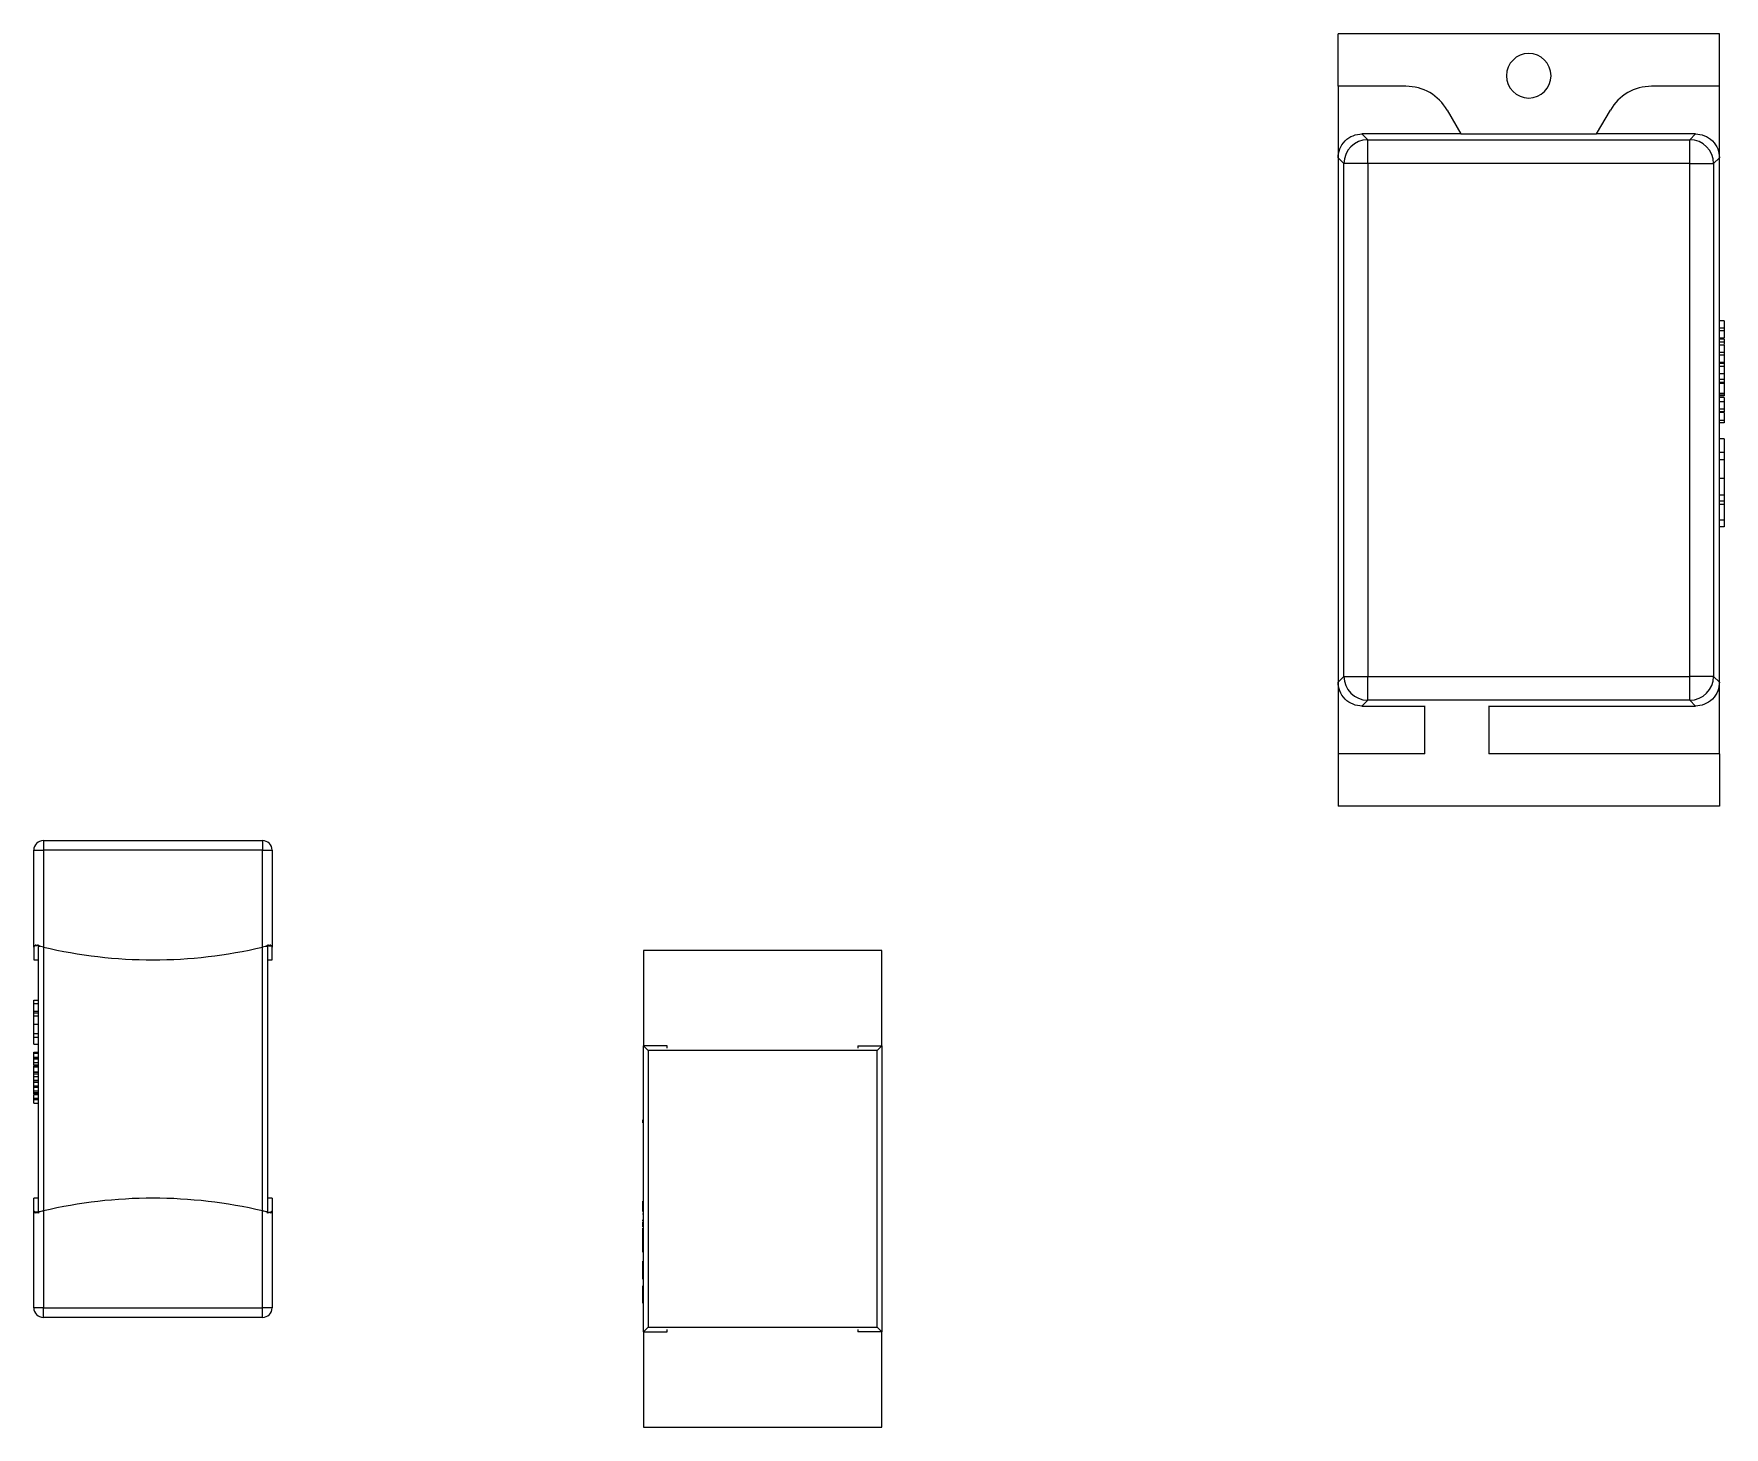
# Model space of a CAD drawing. Header units: millimetres. Extents: x 0 to 297, y 0 to 210.
# Drawn here: x 114 to 119.32, y 141.18 to 145.56 of the extents above; entities that cross this region are included whole.
import ezdxf

# ---------------------------------------------------------------- set-up
doc = ezdxf.new("R2010")
doc.units = ezdxf.units.MM

msp = doc.modelspace()

# ---------------------------------------------------------------- linework, layer by layer
at = {"color": 7, "linetype": 'Continuous', "lineweight": 25}
for p, q in [((118.1031, 145.3989), (118.1031, 145.5639)), ((119.3031, 145.5639), (118.1031, 145.5639)), ((119.3031, 145.3989), (119.3031, 145.5639)), ((118.1031, 145.3989), (118.1031, 143.2989)), ((118.3165, 145.3989), (118.1031, 145.3989)), ((119.3031, 145.3989), (119.0897, 145.3989)), ((119.3031, 143.2989), (119.3031, 145.3989)), ((118.4464, 145.3239), (118.4897, 145.2489)), ((118.9165, 145.2489), (118.9598, 145.3239)), ((118.178, 145.2489), (118.1964, 145.2305)), ((118.4897, 145.2489), (118.178, 145.2489)), ((118.1964, 145.1555), (118.1964, 145.2305)), ((118.1964, 145.2305), (119.2097, 145.2305)), ((118.4897, 145.2489), (118.9165, 145.2489)), ((119.2281, 145.2489), (118.9165, 145.2489)), ((119.2097, 145.2305), (119.2281, 145.2489)), ((119.2097, 145.1555), (119.2097, 145.2305)), ((118.1215, 145.1555), (118.1031, 145.1739)), ((118.1031, 145.1739), (118.1031, 143.5239)), ((119.3031, 145.1739), (119.2846, 145.1555)), ((119.3031, 143.5239), (119.3031, 145.1739)), ((118.1964, 145.1555), (118.1215, 145.1555)), ((118.1215, 143.5423), (118.1215, 145.1555)), ((118.1964, 145.1555), (118.1964, 143.5423)), ((119.2097, 145.1555), (118.1964, 145.1555)), ((119.2097, 143.5423), (119.2097, 145.1555)), ((119.2097, 145.1555), (119.2846, 145.1555)), ((119.2846, 145.1555), (119.2846, 143.5423)), ((119.3181, 144.661), (119.3031, 144.661)), ((119.3181, 144.6377), (119.3031, 144.6377)), ((119.3181, 144.6293), (119.3031, 144.6293)), ((119.3181, 144.661), (119.3181, 144.6377)), ((119.3181, 144.6377), (119.3181, 144.6293)), ((119.3181, 144.6293), (119.3181, 144.6061)), ((119.3181, 144.6061), (119.3031, 144.6061)), ((119.3181, 144.6027), (119.3031, 144.6027)), ((119.3181, 144.5935), (119.3031, 144.5935)), ((119.3181, 144.5846), (119.3031, 144.5846)), ((119.3181, 144.5935), (119.3181, 144.5863)), ((119.3181, 144.5846), (119.3181, 144.5613)), ((119.3181, 144.5613), (119.3031, 144.5613)), ((119.3181, 144.5529), (119.3031, 144.5529)), ((119.3181, 144.5297), (119.3031, 144.5297)), ((119.3181, 144.5263), (119.3031, 144.5263)), ((119.3181, 144.5613), (119.3181, 144.5529)), ((119.3181, 144.5529), (119.3181, 144.5297)), ((119.3181, 144.5297), (119.3181, 144.5278)), ((119.3181, 144.5171), (119.3031, 144.5171)), ((119.3181, 144.494), (119.3031, 144.494)), ((119.3181, 144.4766), (119.3031, 144.4766)), ((119.3181, 144.4671), (119.3031, 144.4671)), ((119.3181, 144.494), (119.3181, 144.4766)), ((119.3181, 144.4766), (119.3181, 144.4671)), ((119.3181, 144.4671), (119.3181, 144.4651)), ((119.3181, 144.4651), (119.3031, 144.4651)), ((119.3181, 144.4637), (119.3031, 144.4637)), ((119.3181, 144.4323), (119.3031, 144.4323)), ((119.3181, 144.4301), (119.3031, 144.4301)), ((119.3181, 144.4252), (119.3031, 144.4252)), ((119.3181, 144.4252), (119.3031, 144.4252)), ((119.3181, 144.42), (119.3031, 144.42)), ((119.3181, 144.4651), (119.3181, 144.4637)), ((119.3181, 144.4637), (119.3181, 144.4323)), ((119.3181, 144.4314), (119.3181, 144.4301)), ((119.3181, 144.4056), (119.3031, 144.4056)), ((119.3181, 144.3832), (119.3031, 144.3832)), ((119.3181, 144.3744), (119.3031, 144.3744)), ((119.3181, 144.3725), (119.3031, 144.3725)), ((119.3181, 144.3719), (119.3031, 144.3719)), ((119.3181, 144.4019), (119.3181, 144.3991)), ((119.3181, 144.3802), (119.3181, 144.3798)), ((119.3181, 144.3725), (119.3181, 144.3719)), ((119.3181, 144.3719), (119.3181, 144.3476)), ((119.3181, 144.3476), (119.3031, 144.3476)), ((119.3181, 144.3397), (119.3031, 144.3397)), ((119.3181, 144.3476), (119.3181, 144.3397)), ((119.3181, 144.2897), (119.3031, 144.2897)), ((119.3181, 144.2468), (119.3031, 144.2468)), ((119.3181, 144.2234), (119.3031, 144.2234)), ((119.3181, 144.1644), (119.3031, 144.1644)), ((119.3181, 144.1123), (119.3031, 144.1123)), ((119.3181, 144.0932), (119.3031, 144.0932)), ((119.3181, 144.0832), (119.3031, 144.0832)), ((119.3181, 144.0333), (119.3031, 144.0333)), ((119.3181, 144.013), (119.3031, 144.013)), ((118.1031, 143.5239), (118.1215, 143.5423)), ((118.1215, 143.5423), (118.1964, 143.5423)), ((118.1964, 143.5423), (119.2097, 143.5423)), ((118.1964, 143.4673), (118.1964, 143.5423)), ((119.2846, 143.5423), (119.2097, 143.5423)), ((119.2097, 143.4673), (119.2097, 143.5423)), ((119.2846, 143.5423), (119.3031, 143.5239)), ((118.1964, 143.4673), (118.178, 143.4489)), ((119.2097, 143.4673), (118.1964, 143.4673)), ((119.2281, 143.4489), (119.2097, 143.4673)), ((118.178, 143.4489), (118.3762, 143.4489)), ((118.3762, 143.2989), (118.3762, 143.4494)), ((118.5777, 143.4494), (118.5777, 143.2989)), ((118.5777, 143.4489), (119.2281, 143.4489)), ((118.3762, 143.2989), (118.1031, 143.2989)), ((118.1031, 143.2989), (118.1031, 143.1339)), ((119.3031, 143.2989), (118.5777, 143.2989)), ((119.3031, 143.2989), (119.3031, 143.1339)), ((119.3031, 143.1339), (118.1031, 143.1339)), ((113.999, 142.6905), (113.999, 142.9953)), ((113.999, 142.9953), (114.029, 142.9953)), ((114.029, 143.0253), (114.029, 142.9953)), ((114.029, 143.0253), (114.719, 143.0253)), ((114.029, 142.9953), (114.029, 142.6905)), ((114.719, 142.9953), (114.029, 142.9953)), ((114.719, 143.0253), (114.719, 142.9953)), ((114.719, 142.6905), (114.719, 142.9953)), ((114.719, 142.9953), (114.749, 142.9953)), ((114.749, 142.9953), (114.749, 142.6905)), ((113.999, 142.6905), (113.999, 142.6503)), ((114.003, 142.6941), (114.003, 142.6969)), ((114.014, 142.6941), (114.003, 142.6941)), ((114.014, 142.6969), (114.014, 142.6941)), ((114.014, 141.86), (114.014, 142.6905)), ((114.029, 142.6905), (114.029, 141.86)), ((114.719, 141.86), (114.719, 142.6905)), ((114.734, 142.6941), (114.734, 142.6969)), ((114.734, 142.6941), (114.745, 142.6941)), ((114.734, 142.6905), (114.734, 141.86)), ((114.745, 142.6969), (114.745, 142.6941)), ((114.749, 142.6503), (114.749, 142.6905)), ((115.9173, 142.6799), (115.9173, 142.3799)), ((116.6673, 142.6799), (115.9173, 142.6799)), ((116.6673, 142.3799), (116.6673, 142.6799)), ((113.999, 142.6503), (114.014, 142.6503)), ((114.734, 142.6503), (114.749, 142.6503)), ((113.999, 142.5235), (114.014, 142.5235)), ((113.999, 142.5133), (114.014, 142.5133)), ((113.999, 142.4884), (114.014, 142.4884)), ((113.999, 142.4834), (114.014, 142.4834)), ((113.999, 142.4739), (114.014, 142.4739)), ((113.999, 142.4478), (114.014, 142.4478)), ((113.999, 142.4183), (114.014, 142.4183)), ((113.999, 142.4066), (114.014, 142.4066)), ((113.999, 142.3851), (114.014, 142.3851)), ((113.999, 142.3602), (114.014, 142.3602)), ((113.999, 142.3562), (113.999, 142.3602)), ((113.999, 142.3562), (114.014, 142.3562)), ((113.999, 142.3441), (113.999, 142.3562)), ((113.999, 142.3441), (114.014, 142.3441)), ((113.999, 142.3438), (113.999, 142.3441)), ((113.999, 142.3438), (114.014, 142.3438)), ((113.999, 142.3428), (114.014, 142.3428)), ((113.999, 142.3399), (113.999, 142.3401)), ((113.999, 142.3384), (114.014, 142.3384)), ((115.9173, 142.3799), (115.9323, 142.3649)), ((115.9173, 141.4799), (115.9173, 142.3799)), ((115.9923, 142.3799), (115.9173, 142.3799)), ((116.6523, 142.3649), (115.9323, 142.3649)), ((115.9323, 142.3649), (115.9323, 141.4949)), ((115.9923, 142.3724), (115.9923, 142.3799)), ((116.5923, 142.3799), (116.6673, 142.3799)), ((116.5923, 142.3799), (116.5923, 142.3724)), ((116.6673, 142.3799), (116.6523, 142.3649)), ((116.6523, 141.4949), (116.6523, 142.3649)), ((116.6673, 142.3799), (116.6673, 141.4799)), ((113.999, 142.3291), (113.999, 142.3305)), ((113.999, 142.3272), (114.014, 142.3272)), ((113.999, 142.32), (114.014, 142.32)), ((113.999, 142.3174), (114.014, 142.3174)), ((113.999, 142.3143), (113.999, 142.3149)), ((113.999, 142.3149), (114.014, 142.3149)), ((113.999, 142.3139), (114.014, 142.3139)), ((113.999, 142.2982), (113.999, 142.3139)), ((113.999, 142.2982), (114.014, 142.2982)), ((113.999, 142.2975), (113.999, 142.2982)), ((113.999, 142.2975), (114.014, 142.2975)), ((113.999, 142.2964), (113.999, 142.2975)), ((113.999, 142.2964), (114.014, 142.2964)), ((113.999, 142.2917), (113.999, 142.2964)), ((113.999, 142.2917), (114.014, 142.2917)), ((113.999, 142.283), (113.999, 142.2917)), ((113.999, 142.283), (114.014, 142.283)), ((113.999, 142.2715), (114.014, 142.2715)), ((113.999, 142.2669), (114.014, 142.2669)), ((113.999, 142.2652), (113.999, 142.2661)), ((113.999, 142.2652), (114.014, 142.2652)), ((113.999, 142.2536), (113.999, 142.2652)), ((113.999, 142.2536), (114.014, 142.2536)), ((113.999, 142.2494), (113.999, 142.2536)), ((113.999, 142.2377), (113.999, 142.2494)), ((113.999, 142.2494), (114.014, 142.2494)), ((113.999, 142.2377), (114.014, 142.2377)), ((113.999, 142.2333), (113.999, 142.2368)), ((113.999, 142.2333), (114.014, 142.2333)), ((113.999, 142.2287), (114.014, 142.2287)), ((113.999, 142.2154), (113.999, 142.227)), ((113.999, 142.227), (114.014, 142.227)), ((113.999, 142.2154), (114.014, 142.2154)), ((113.999, 142.2111), (113.999, 142.2154)), ((113.999, 142.1995), (113.999, 142.2111)), ((113.999, 142.2111), (114.014, 142.2111)), ((113.999, 142.1995), (114.014, 142.1995)), ((115.9158, 142.2177), (115.9173, 142.2177)), ((115.9158, 142.197), (115.9173, 142.197)), ((115.9158, 142.147), (115.9173, 142.147)), ((115.9158, 142.137), (115.9173, 142.137)), ((115.9158, 142.1178), (115.9173, 142.1178)), ((115.9158, 142.0656), (115.9173, 142.0656)), ((115.9158, 142.0067), (115.9173, 142.0067)), ((115.9158, 141.9836), (115.9173, 141.9836)), ((115.9158, 141.941), (115.9173, 141.941)), ((114.014, 141.9003), (113.999, 141.9003)), ((113.999, 141.86), (113.999, 141.9003)), ((113.999, 141.5553), (113.999, 141.86)), ((114.029, 141.86), (114.029, 141.5553)), ((114.719, 141.5553), (114.719, 141.86)), ((114.749, 141.9003), (114.734, 141.9003)), ((114.749, 141.9003), (114.749, 141.86)), ((114.749, 141.86), (114.749, 141.5553)), ((115.9158, 141.8911), (115.9158, 141.8915)), ((115.9158, 141.8915), (115.9173, 141.8915)), ((115.9158, 141.8911), (115.9173, 141.8911)), ((115.9158, 141.8908), (115.9158, 141.8911)), ((115.9158, 141.8908), (115.9173, 141.8908)), ((115.9158, 141.8904), (115.9158, 141.8908)), ((115.9158, 141.8825), (115.9158, 141.8904)), ((115.9158, 141.8904), (115.9173, 141.8904)), ((115.9158, 141.8825), (115.9173, 141.8825)), ((115.9158, 141.8586), (115.9158, 141.8825)), ((114.003, 141.8537), (114.003, 141.8564)), ((114.014, 141.8564), (114.003, 141.8564)), ((114.014, 141.8564), (114.014, 141.8537)), ((114.734, 141.8537), (114.734, 141.8564)), ((114.734, 141.8564), (114.745, 141.8564)), ((114.745, 141.8564), (114.745, 141.8537)), ((115.9158, 141.8586), (115.9173, 141.8586)), ((115.9158, 141.8559), (115.9173, 141.8559)), ((115.9158, 141.8469), (115.9173, 141.8469)), ((115.9158, 141.8286), (115.9158, 141.8318)), ((115.9158, 141.8245), (115.9173, 141.8245)), ((115.9158, 141.81), (115.9173, 141.81)), ((115.9158, 141.806), (115.9173, 141.806)), ((115.9158, 141.8059), (115.9173, 141.8059)), ((115.9173, 141.8057), (115.9158, 141.8057)), ((115.9158, 141.8057), (115.9173, 141.8057)), ((115.9158, 141.8008), (115.9173, 141.8008)), ((115.9158, 141.7991), (115.9158, 141.8008)), ((115.9158, 141.7978), (115.9158, 141.7982)), ((115.9158, 141.7982), (115.9173, 141.7982)), ((115.9158, 141.7664), (115.9158, 141.7978)), ((115.9158, 141.7978), (115.9173, 141.7978)), ((115.9158, 141.7664), (115.9173, 141.7664)), ((115.9158, 141.7654), (115.9158, 141.7664)), ((115.9158, 141.7654), (115.9173, 141.7654)), ((115.9158, 141.7637), (115.9158, 141.7654)), ((115.9158, 141.7637), (115.9173, 141.7637)), ((115.9158, 141.7539), (115.9158, 141.7637)), ((115.9158, 141.7539), (115.9173, 141.7539)), ((115.9158, 141.7535), (115.9158, 141.7539)), ((115.9158, 141.7361), (115.9158, 141.7535)), ((115.9158, 141.7535), (115.9173, 141.7535)), ((115.9158, 141.7361), (115.9173, 141.7361)), ((115.9158, 141.7304), (115.9158, 141.7361)), ((115.9158, 141.7131), (115.9173, 141.7131)), ((115.9158, 141.704), (115.9173, 141.704)), ((115.9158, 141.7008), (115.9158, 141.7024)), ((115.9158, 141.7008), (115.9173, 141.7008)), ((115.9158, 141.6772), (115.9158, 141.7008)), ((115.9158, 141.6688), (115.9158, 141.6772)), ((115.9158, 141.6772), (115.9173, 141.6772)), ((115.9158, 141.6688), (115.9173, 141.6688)), ((115.9158, 141.6459), (115.9158, 141.6688)), ((115.9158, 141.6459), (115.9173, 141.6459)), ((115.9158, 141.6373), (115.9173, 141.6373)), ((115.9158, 141.6283), (115.9173, 141.6283)), ((115.9158, 141.6015), (115.9158, 141.6251)), ((115.9158, 141.6251), (115.9173, 141.6251)), ((115.9158, 141.6015), (115.9173, 141.6015)), ((115.9158, 141.593), (115.9158, 141.6015)), ((115.9158, 141.593), (115.9173, 141.593)), ((115.9158, 141.5702), (115.9158, 141.593)), ((114.029, 141.5553), (113.999, 141.5553)), ((114.029, 141.5253), (114.029, 141.5553)), ((114.029, 141.5553), (114.719, 141.5553)), ((114.749, 141.5553), (114.719, 141.5553)), ((114.719, 141.5253), (114.719, 141.5553)), ((115.9158, 141.5702), (115.9173, 141.5702)), ((114.719, 141.5253), (114.029, 141.5253)), ((115.9323, 141.4949), (115.9173, 141.4799)), ((115.9323, 141.4949), (116.6523, 141.4949)), ((115.9923, 141.4799), (115.9923, 141.4874)), ((116.5923, 141.4874), (116.5923, 141.4799)), ((116.6523, 141.4949), (116.6673, 141.4799)), ((115.9173, 141.4799), (115.9173, 141.1799)), ((115.9173, 141.4799), (115.9923, 141.4799)), ((116.6673, 141.4799), (116.5923, 141.4799)), ((116.6673, 141.1799), (116.6673, 141.4799)), ((115.9173, 141.1799), (116.6673, 141.1799))]:
    msp.add_line(p, q, dxfattribs=at)
for centre, radius, start, end in [((118.7031, 145.4319), 0.0701, 90, 270), ((118.7031, 145.4319), 0.0701, 270, 90), ((118.3165, 145.2489), 0.15, 30, 90), ((119.0897, 145.2489), 0.15, 90, 150), ((118.1965, 145.1554), 0.0751, 90.0817, 179.9183), ((119.2096, 145.1554), 0.0751, 0.0817, 89.9183), ((118.1965, 143.5424), 0.0751, 180.0817, 269.9183), ((119.2096, 143.5424), 0.0751, 270.0817, 359.9183), ((114.029, 142.9953), 0.03, 90, 180), ((114.719, 142.9953), 0.03, 0, 90), ((114.374, 144.1503), 1.5, 256.7029, 283.2971), ((114.374, 140.4003), 1.5, 76.7029, 103.2971), ((114.029, 141.5553), 0.03, 180, 270), ((114.719, 141.5553), 0.03, 270, 0)]:
    msp.add_arc(centre, radius, start, end, dxfattribs=at)
for points, knots in [([(118.1031, 145.1739), (118.1031, 145.1916), (118.1104, 145.2123), (118.1396, 145.2416), (118.1603, 145.2489), (118.178, 145.2489)], [0, 0, 0, 0, 0.5, 0.5, 1, 1, 1, 1]), ([(119.2281, 145.2489), (119.2458, 145.2489), (119.2665, 145.2416), (119.2957, 145.2123), (119.3031, 145.1916), (119.3031, 145.1739)], [0, 0, 0, 0, 0.5, 0.5, 1, 1, 1, 1]), ([(118.178, 143.4489), (118.1603, 143.4489), (118.1396, 143.4562), (118.1104, 143.4855), (118.1031, 143.5062), (118.1031, 143.5239)], [0, 0, 0, 0, 0.5, 0.5, 1, 1, 1, 1]), ([(119.3031, 143.5239), (119.3031, 143.5062), (119.2957, 143.4855), (119.2665, 143.4562), (119.2458, 143.4489), (119.2281, 143.4489)], [0, 0, 0, 0, 0.5, 0.5, 1, 1, 1, 1]), ([(115.9158, 141.8501), (115.9158, 141.8502), (115.9158, 141.8512), (115.9158, 141.8513), (115.9158, 141.8513)], [0, 0, 0, 0, 0.168088, 1, 1, 1, 1])]:
    msp.add_open_spline(points, degree=3, knots=knots, dxfattribs=at)
for points in [[(119.3181, 144.6027), (119.3181, 144.6027), (119.3181, 144.5996), (119.3181, 144.5935)], [(119.3181, 144.5263), (119.3181, 144.5263), (119.3181, 144.5232), (119.3181, 144.5171)], [(119.3181, 144.5171), (119.3181, 144.5109), (119.3181, 144.5032), (119.3181, 144.494)], [(119.3181, 144.4301), (119.3181, 144.4269), (119.3181, 144.4252), (119.3181, 144.4252)], [(119.3181, 144.42), (119.3181, 144.4162), (119.3181, 144.4114), (119.3181, 144.4056)], [(119.3181, 144.4056), (119.3181, 144.3965), (119.3181, 144.3891), (119.3181, 144.3832)], [(119.3181, 144.3832), (119.3181, 144.3773), (119.3181, 144.3744), (119.3181, 144.3744)], [(119.3181, 144.2897), (119.3181, 144.2893), (119.3181, 144.2715), (119.3181, 144.2468)], [(119.3181, 144.2468), (119.3181, 144.242), (119.3181, 144.2338), (119.3181, 144.2234)], [(119.3181, 144.2234), (119.3181, 144.2069), (119.3181, 144.186), (119.3181, 144.1644)], [(119.3181, 144.1644), (119.3181, 144.1453), (119.3181, 144.1275), (119.3181, 144.1123)], [(119.3181, 144.1123), (119.3181, 144.1049), (119.3181, 144.0989), (119.3181, 144.0932)], [(119.3181, 144.0932), (119.3181, 144.0897), (119.3181, 144.0867), (119.3181, 144.0832)], [(119.3181, 144.0832), (119.3181, 144.0646), (119.3181, 144.0468), (119.3181, 144.0333)], [(119.3181, 144.0333), (119.3181, 144.0203), (119.3181, 144.013), (119.3181, 144.013)], [(114.003, 142.6941), (114.0004, 142.693), (113.999, 142.6917), (113.999, 142.6905)], [(114.0078, 142.6956), (114.006, 142.6961), (114.0044, 142.6965), (114.003, 142.6969)], [(114.014, 142.6969), (114.0117, 142.6965), (114.0096, 142.6961), (114.0078, 142.6956)], [(114.014, 142.6941), (114.0119, 142.6946), (114.0099, 142.6951), (114.0078, 142.6956)], [(114.029, 142.6905), (114.0238, 142.6917), (114.0186, 142.693), (114.014, 142.6941)], [(114.014, 142.6905), (114.014, 142.6914), (114.0156, 142.6923), (114.0184, 142.693)], [(114.734, 142.6941), (114.7295, 142.693), (114.7243, 142.6917), (114.719, 142.6905)], [(114.7296, 142.693), (114.7324, 142.6923), (114.734, 142.6914), (114.734, 142.6905)], [(114.7402, 142.6956), (114.7384, 142.6961), (114.7363, 142.6965), (114.734, 142.6969)], [(114.734, 142.6941), (114.7361, 142.6946), (114.7382, 142.6951), (114.7402, 142.6956)], [(114.745, 142.6969), (114.7437, 142.6965), (114.7421, 142.6961), (114.7402, 142.6956)], [(114.749, 142.6905), (114.749, 142.6917), (114.7476, 142.693), (114.745, 142.6941)], [(113.999, 142.5133), (113.999, 142.5198), (113.999, 142.5235), (113.999, 142.5235)], [(113.999, 142.4884), (113.999, 142.4977), (113.999, 142.5066), (113.999, 142.5133)], [(113.999, 142.4834), (113.999, 142.4851), (113.999, 142.4867), (113.999, 142.4884)], [(113.999, 142.4739), (113.999, 142.4775), (113.999, 142.4806), (113.999, 142.4834)], [(113.999, 142.4478), (113.999, 142.4574), (113.999, 142.4663), (113.999, 142.4739)], [(113.999, 142.4183), (113.999, 142.4266), (113.999, 142.437), (113.999, 142.4478)], [(113.999, 142.4066), (113.999, 142.409), (113.999, 142.4131), (113.999, 142.4183)], [(113.999, 142.3851), (113.999, 142.3854), (113.999, 142.3943), (113.999, 142.4066)], [(113.999, 142.3384), (113.999, 142.3414), (113.999, 142.3428), (113.999, 142.3428)], [(113.999, 142.3272), (113.999, 142.3317), (113.999, 142.3355), (113.999, 142.3384)], [(113.999, 142.32), (113.999, 142.3219), (113.999, 142.3243), (113.999, 142.3272)], [(113.999, 142.3149), (113.999, 142.3166), (113.999, 142.3174), (113.999, 142.3174)], [(113.999, 142.2715), (113.999, 142.2745), (113.999, 142.2784), (113.999, 142.283)], [(113.999, 142.2669), (113.999, 142.2669), (113.999, 142.2684), (113.999, 142.2715)], [(113.999, 142.2287), (113.999, 142.2287), (113.999, 142.2302), (113.999, 142.2333)], [(115.9158, 142.137), (115.9158, 142.1404), (115.9158, 142.1435), (115.9158, 142.147)], [(114.003, 141.8564), (114.0004, 141.8575), (113.999, 141.8588), (113.999, 141.86)], [(114.029, 141.86), (114.0238, 141.8588), (114.0186, 141.8575), (114.014, 141.8564)], [(114.0184, 141.8575), (114.0156, 141.8582), (114.014, 141.8591), (114.014, 141.86)], [(114.734, 141.8564), (114.7295, 141.8575), (114.7243, 141.8588), (114.719, 141.86)], [(114.734, 141.86), (114.734, 141.8591), (114.7324, 141.8582), (114.7296, 141.8575)], [(114.749, 141.86), (114.749, 141.8588), (114.7476, 141.8575), (114.745, 141.8564)], [(114.0078, 141.8549), (114.006, 141.8544), (114.0044, 141.854), (114.003, 141.8537)], [(114.0078, 141.8549), (114.0099, 141.8554), (114.0119, 141.8559), (114.014, 141.8564)], [(114.014, 141.8537), (114.0117, 141.854), (114.0096, 141.8544), (114.0078, 141.8549)], [(114.7402, 141.8549), (114.7382, 141.8554), (114.7361, 141.8559), (114.734, 141.8564)], [(114.7402, 141.8549), (114.7384, 141.8544), (114.7363, 141.854), (114.734, 141.8537)], [(114.745, 141.8537), (114.7437, 141.854), (114.7421, 141.8544), (114.7402, 141.8549)], [(115.9158, 141.81), (115.9158, 141.8138), (115.9158, 141.8186), (115.9158, 141.8245)], [(115.9158, 141.8008), (115.9158, 141.804), (115.9158, 141.8057), (115.9158, 141.8057)]]:
    msp.add_open_spline(points, degree=3, dxfattribs=at)

doc.saveas('drawing.dxf')
